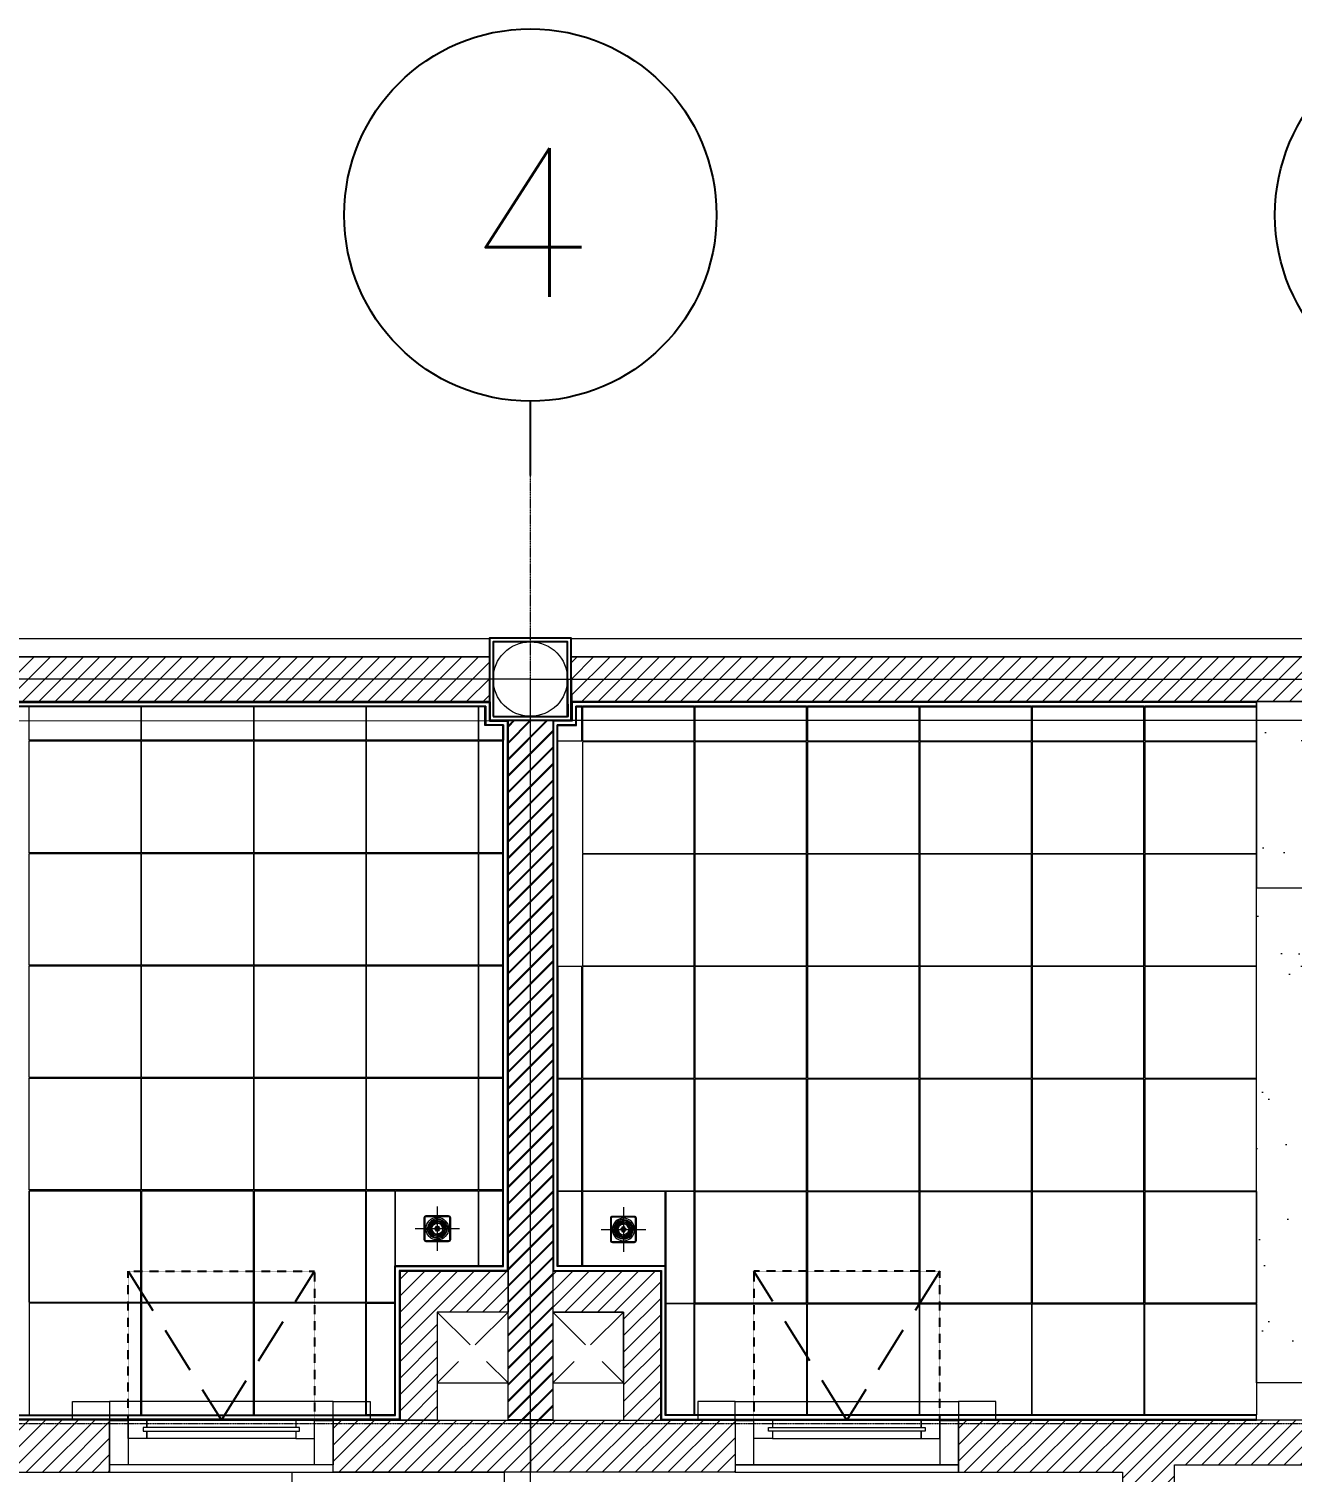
# Model space of a CAD drawing. Header units: millimetres. Extents: x 0 to 71617, y -15450 to 30894.
# Drawn here: x 27160 to 30553, y 27017 to 30894 of the extents above; entities that cross this region are included whole.
import ezdxf
from ezdxf.enums import TextEntityAlignment as Align

# ---------------------------------------------------------------- set-up
doc = ezdxf.new("R2010")
doc.units = ezdxf.units.MM
for name, pattern in [('CENTER2', [1.125, 0.75, -0.125, 0.125, -0.125]), ('HIDDEN', [0.375, 0.25, -0.125]), ('HIDDEN2', [0.1875, 0.125, -0.0625])]:
    doc.linetypes.add(name, pattern=pattern)
for name, color, linetype, lineweight in [('axis', 40, 'CENTER2', 5), ('DIM2', 4, 'Continuous', 5), ('Floor Hatch', 149, 'Continuous', 5), ('Furniture', 36, 'Continuous', 5), ('Hatch', 8, 'Continuous', 5), ('LINE-DETAIL-SAKURA', 2, 'Continuous', 30), ('Sanitary', 141, 'Continuous', 5), ('tree', 251, 'Continuous', 0), ('Wall Brick', 5, 'Continuous', 15), ('Window', 133, 'Continuous', 5)]:
    doc.layers.add(name, color=color, linetype=linetype, lineweight=lineweight)
for name, color, linetype in [('COL', 5, 'Continuous'), ('DIMS-BUBL-005', 5, 'Continuous'), ('DIMS-BUBL-008', 250, 'Continuous'), ('WINDOW-DIRECTION', 144, 'HIDDEN2'), ('WINDOW-FRAME', 9, 'Continuous'), ('WINDOW-PLAN-UP', 4, 'HIDDEN2')]:
    doc.layers.add(name, color=color, linetype=linetype)
doc.styles.add('SIMPLEX', font='simplex.shx')
pattern_1 = [(45, (-2110, -10510), (-22.097087, 22.097087), [])]

# ---------------------------------------------------------------- blocks, each defined once
blk = doc.blocks.new('AW-4')
at = {"color": 8}
blk.add_lwpolyline([(600, 120), (0, 120)], dxfattribs=at)
at = {"layer": 'Hatch'}
for points in [[(-100, 170), (0, 170), (0, 120), (-100, 120)], [(600, 170), (700, 170), (700, 120), (600, 120)]]:
    blk.add_lwpolyline(points, close=True, dxfattribs=at)
blk.add_lwpolyline([(600, 170), (0, 170)], dxfattribs=at)
at = {"layer": 'Wall Brick'}
blk.add_lwpolyline([(600, 0), (0, 0), (0, 120), (600, 120)], close=True, dxfattribs=at)
at = {"layer": 'Window'}
blk.add_line((50, 120), (550, 120), dxfattribs=at)
for points in [[(50, 0), (0, 0), (0, 120), (50, 120)], [(600, 0), (550, 0), (550, 120), (600, 120)], [(510, 100), (90, 100), (90, 90), (510, 90)]]:
    blk.add_lwpolyline(points, close=True, dxfattribs=at)
for points in [[(100, 90), (100, 70), (50, 70), (50, 120), (100, 120), (100, 100)], [(100, 100), (100, 120), (500, 120), (500, 100)], [(500, 90), (500, 70), (550, 70), (550, 120), (500, 120), (500, 100)], [(500, 90), (500, 70), (100, 70), (100, 90)]]:
    blk.add_lwpolyline(points, dxfattribs=at)
at = {"layer": 'WINDOW-DIRECTION', "ltscale": 1000}
blk.add_lwpolyline([(50, 520), (300, 120), (550, 520)], dxfattribs=at)
at = {"layer": 'WINDOW-FRAME'}
blk.add_lwpolyline([(0, 120), (0, 120), (50, 120), (50, 120)], close=True, dxfattribs=at)
blk.add_lwpolyline([(550, 120), (550, 120), (600, 120), (600, 120), (550, 120)], dxfattribs=at)
at = {"layer": 'WINDOW-PLAN-UP'}
blk.add_lwpolyline([(50, 120), (50, 520), (550, 520), (550, 120)], dxfattribs=at)
blk = doc.blocks.new('FLOOR DRAIN CT640A')
at = {"layer": 'Sanitary', "ltscale": 20}
for p, q in [((0, -75), (0, 75)), ((-75, 0), (75, 0))]:
    blk.add_line(p, q, dxfattribs=at)
at = {"layer": 'Sanitary'}
for points in [[(37.2, -44), (-37.2, -44, -0.407669), (-44, -37.2), (-44, 37.2, -0.407669), (-37.2, 44), (37.2, 44, -0.407669), (44, 37.2), (44, -37.2, -0.407669)], [(37.1, -41), (-37.1, -41, -0.405526), (-41, -37.1), (-41, 37.1, -0.405526), (-37.1, 41), (37.1, 41, -0.405526), (41, 37.1), (41, -37.1, -0.405526)], [(-2.5, 32.9, 0.370483), (-32.9, 2.5, 0.621156), (-29.9, 2.5, -0.36617), (-2.5, 29.9, 0.587684)], [(2.5, 32.9, -0.370483), (32.9, 2.5, -0.621156), (29.9, 2.5, 0.36617), (2.5, 29.9, -0.587684)], [(-2.5, -32.9, -0.370483), (-32.9, -2.5, -0.621156), (-29.9, -2.5, 0.36617), (-2.5, -29.9, -0.587684)], [(2.5, -32.9, 0.370483), (32.9, -2.5, 0.621156), (29.9, -2.5, -0.36617), (2.5, -29.9, 0.587684)]]:
    blk.add_lwpolyline(points, format="xyb", close=True, dxfattribs=at)
for points in [[(-2.5, 26.9, 0.360911), (-26.9, 2.5, 0.596037), (-23.9, 2.5, -0.354355), (-2.5, 23.9, 0.587684), (-2.5, 26.9)], [(-2.5, 20.9, 0.345954), (-20.9, 2.5, 0.593037), (-17.8, 2.5, -0.334797), (-2.5, 17.8, 0.587684), (-2.5, 20.8)], [(2.5, 26.9, -0.360911), (26.9, 2.5, -0.596037), (23.9, 2.5, 0.354355), (2.5, 23.9, -0.587684), (2.5, 26.9)], [(2.5, 20.9, -0.345954), (20.9, 2.5, -0.593037), (17.8, 2.5, 0.334797), (2.5, 17.8, -0.587684), (2.5, 20.8)], [(-2.5, -26.9, -0.360911), (-26.9, -2.5, -0.596037), (-23.9, -2.5, 0.354355), (-2.5, -23.9, -0.587684), (-2.5, -26.9)], [(-2.5, -20.9, -0.345954), (-20.9, -2.5, -0.593037), (-17.8, -2.5, 0.334797), (-2.5, -17.8, -0.587684), (-2.5, -20.8)], [(2.5, -26.9, 0.360911), (26.9, -2.5, 0.596037), (23.9, -2.5, -0.354355), (2.5, -23.9, 0.587684), (2.5, -26.9)], [(2.5, -20.9, 0.345954), (20.9, -2.5, 0.593037), (17.8, -2.5, -0.334797), (2.5, -17.8, 0.587684), (2.5, -20.8)]]:
    blk.add_lwpolyline(points, format="xyb", dxfattribs=at)
for centre, radius in [((0, 0), 38), ((-6.9, 0), 2.5), ((-3.4, 5.5), 2.5), ((3.4, 5.5), 2.5), ((6.9, 0), 2.5), ((-3.4, -5.5), 2.5), ((3.4, -5.5), 2.5)]:
    blk.add_circle(centre, radius, dxfattribs=at)
for centre, start, end in [((-38, 0), 271.8851, 88.1149), ((38, 0), 91.8851, 268.1149)]:
    blk.add_arc(centre, 2.5, start, end, dxfattribs=at)
blk = doc.blocks.new('BUBBLE-V4')
at = {"layer": 'DIMS-BUBL-008'}
blk.add_line((0, -0.68), (0, -0.48), dxfattribs=at)
blk.add_circle((0, 0.02), 0.5, dxfattribs=at)
at = {"layer": 'DIMS-BUBL-005', "style": 'SIMPLEX'}
blk.add_attdef('-', text='', height=0.38, dxfattribs=at).set_placement((0, 0), align=Align.MIDDLE)
blk = doc.blocks.new('GRIDLINE-GF')
at = {"layer": 'axis'}
for p, q in [((5300, -6362.2, -0.1), (5300, 12546.8)), ((48410, 10000), (-4020, 10000))]:
    blk.add_line(p, q, dxfattribs=at)
at = {"layer": 'DIMS-BUBL-008'}
ref = blk.add_blockref('BUBBLE-V4', (5300, 13226.8), dxfattribs=dict(at, xscale=1000, yscale=1000, zscale=1000))
ref.add_attrib('-', '4', dxfattribs={"layer": 'DIMS-BUBL-005', "height": 400, "style": 'SIMPLEX'}).set_placement((5300, 13226.8), align=Align.MIDDLE)
ref = blk.add_blockref('BUBBLE-V4', (7800, 13226.8), dxfattribs=dict(at, xscale=1000, yscale=1000, zscale=1000))
ref.add_attrib('-', '5', dxfattribs={"layer": 'DIMS-BUBL-005', "height": 400, "style": 'SIMPLEX'}).set_placement((7800, 13226.8), align=Align.MIDDLE)
blk = doc.blocks.new('SHALF')
at = {"layer": 'Hatch', "linetype": 'HIDDEN', "ltscale": 500}
for points in [[(7475, 3595), (7665, 3405)], [(7665, 3595), (7475, 3405)], [(7975, 3595), (7785, 3405)], [(7785, 3595), (7975, 3405)]]:
    blk.add_lwpolyline(points, dxfattribs=at)
at = {"layer": 'Hatch'}
blk.add_lwpolyline([(7665, 3595), (7475, 3595), (7475, 3405), (7665, 3405)], close=True, dxfattribs=at)
blk = doc.blocks.new('2D WALL G.F')
at = {"layer": 'Hatch'}
h = blk.add_hatch(dxfattribs=at)
h.set_pattern_fill('LINE', color=256, scale=250, angle=45, style=0)
h.set_pattern_definition(pattern_1)
h.paths.add_polyline_path([(7940, 5389.6), (8060, 5389.6), (8060, 3510), (7940, 3510)])
h = blk.add_hatch(dxfattribs=at)
h.set_pattern_fill('LINE', color=256, scale=250, angle=45, style=0)
h.set_pattern_definition(pattern_1)
h.paths.add_polyline_path([(7940, 3800), (7940, 3910), (7650, 3910), (7650, 3510), (7750, 3510), (7750, 3800)])
h = blk.add_hatch(dxfattribs=at)
h.set_pattern_fill('LINE', color=256, scale=250, angle=45, style=0)
h.set_pattern_definition(pattern_1)
h.paths.add_polyline_path([(8350, 3510), (8350, 3910), (8060, 3910), (8060, 3800), (8250, 3800), (8250, 3510)])
h = blk.add_hatch(dxfattribs=at)
h.set_pattern_fill('LINE', color=256, scale=250, angle=45, style=0)
h.set_pattern_definition(pattern_1)
h.paths.add_polyline_path([(109.8, 410), (550, 410), (550, 110), (440, 110), (440, 300), (109.8, 300)])
h.paths.add_polyline_path([(-9.9, 3390), (109.8, 3390), (109.8, 110), (-9.9, 110)])
h.paths.add_polyline_path([(2690, -2890), (2810, -2890), (2810, -110), (2690, -110)])
h.paths.add_polyline_path([(6670, -3490), (6670, -3390), (6790, -3390), (6790, -3490)])
h.paths.add_polyline_path([(7940, -3490), (8060, -3490), (8060, -3110), (7940, -3110)])
h.paths.add_polyline_path([(6270, -10), (6670, -10), (6670, -2590), (6790, -2590), (6790, 110), (6270, 110)])
h.paths.add_polyline_path([(7890, 1210), (6270, 1210), (6270, 2490), (6410, 2490), (6410, 1340), (7890, 1340)])
h.paths.add_polyline_path([(5610, 3390), (6270, 3390), (6270, 3290), (6410, 3290), (6410, 3370), (6870, 3370), (6870, 3510), (5610, 3510)])
h.paths.add_polyline_path([(7470, 3370), (7470, 3510), (8000, 3510), (8000, 3370), (7930, 3370), (7930, 3370)])
h.paths.add_polyline_path([(5290, 3390), (5390, 3390), (5390, 3510), (5290, 3510)])
h.paths.add_polyline_path([(110, 3390), (1790, 3390), (1790, 3510), (110, 3510)])
h = blk.add_hatch(dxfattribs=at)
h.set_pattern_fill('LINE', color=256, scale=250, angle=45, style=0)
h.set_pattern_definition(pattern_1)
h.paths.add_polyline_path([(9150, 3370), (9590, 3370), (9590, 3290), (9730, 3290), (9730, 3390), (10390, 3390), (10390, 3510), (9150, 3510)])
h.paths.add_polyline_path([(8070, 3370), (8070, 3370), (8000, 3370), (8000, 3510), (8550, 3510), (8550, 3370)])
h.paths.add_polyline_path([(8110, 1210), (9730, 1210), (9730, 2490), (9590, 2490), (9590, 1340), (8110, 1340)])
h.paths.add_polyline_path([(9210.2, -2590), (9210, 110), (9730, 110), (9730, -10), (9330, -10), (9330, -2590)])
h.paths.add_polyline_path([(9210, -3490), (9210, -3390), (9330, -3390), (9330, -3490)])
h.paths.add_polyline_path([(10610, 3510), (10710, 3510), (10710, 3390), (10610, 3390)])
h.paths.add_polyline_path([(14210, 3390), (15890, 3390), (15890, 3510), (14210, 3510)])
h.paths.add_polyline_path([(16060, 3390), (15940, 3390), (15940, 110), (16060, 110)])
h.paths.add_polyline_path([(15560, 110), (15560, 300), (15940, 300), (15940, 410), (15450, 410), (15450, 110)])
h.paths.add_polyline_path([(13190, -110), (13310, -110), (13310, -2890), (13190, -2890)])
at = {"layer": 'Furniture', "ltscale": 100}
blk.add_lwpolyline([(7930, 2355), (7360, 2355), (7360, 3370), (7930, 3370)], close=True, dxfattribs=at)
at = {"layer": 'Hatch', "color": 3, "linetype": 'HIDDEN', "elevation": 7.9}
for points in [[(-2000, -10500), (8000, -10500), (8000, 5500), (-2000, 5500)], [(16000, -10500), (8000, -10500), (8000, 5500), (16000, 5500)]]:
    blk.add_lwpolyline(points, close=True, dxfattribs=at)
at = {"layer": 'Wall Brick'}
for points in [[(7940, 5389.6), (8060, 5389.6), (8060, 3510), (7940, 3510)], [(7650, 3510), (7650, 3910), (7940, 3910), (7940, 3800), (7750, 3800), (7750, 3510)], [(8350, 3510), (8350, 3910), (8060, 3910), (8060, 3800), (8250, 3800), (8250, 3510)], [(8060, 3610), (8250, 3610), (8250, 3800), (8060, 3800)], [(5610, 3390), (6270, 3390), (6270, 3290), (6410, 3290), (6410, 3370), (6870, 3370), (6870, 3510), (5610, 3510)], [(6870, 3370), (7470, 3370), (7470, 3510), (6870, 3510)], [(7470, 3370), (7470, 3510), (8000, 3510), (8000, 3370), (7930, 3370), (7930, 3370)], [(8070, 3370), (8070, 3370), (8000, 3370), (8000, 3510), (8550, 3510), (8550, 3370)], [(9150, 3370), (9590, 3370), (9590, 3290), (9730, 3290), (9730, 3390), (10390, 3390), (10390, 3510), (9150, 3510)], [(8550, 3370), (9150, 3370), (9150, 3390), (8550, 3390)]]:
    blk.add_lwpolyline(points, close=True, dxfattribs=at)
blk.add_blockref('SHALF', (275, 205), dxfattribs=at)
blk = doc.blocks.new('LANDSCAPE SITE')
h = blk.add_hatch()
h.set_pattern_fill('AR-SAND', color=256, scale=5, angle=180, style=0)
h.paths.add_polyline_path([(11950, 14010), (11950, 15339.6), (15250, 15339.6), (15250, 15839.6), (17890, 15839.6), (17890, 15789.6), (17940, 15789.6), (17940, 14010)])
h.paths.add_polyline_path([(12450, 14100), (12150, 14100), (12150, 14900), (12450, 14900)], flags=16)
h.paths.add_polyline_path([(12850, 14100), (12550, 14100), (12550, 14900), (12850, 14900)], flags=16)
h.paths.add_polyline_path([(13250, 14100), (12950, 14100), (12950, 14900), (13250, 14900)], flags=16)
h.paths.add_polyline_path([(13650, 14100), (13350, 14100), (13350, 14900), (13650, 14900)], flags=16)
h.paths.add_polyline_path([(14050, 14100), (13750, 14100), (13750, 14900), (14050, 14900)], flags=16)
h.paths.add_polyline_path([(14450, 14100), (14150, 14100), (14150, 14900), (14450, 14900)], flags=16)
h.paths.add_polyline_path([(14850, 14100), (14550, 14100), (14550, 14900), (14850, 14900)], flags=16)
h.paths.add_polyline_path([(15250, 14100), (14950, 14100), (14950, 14900), (15250, 14900)], flags=16)
h.paths.add_polyline_path([(15650, 14100), (15350, 14100), (15350, 14900), (15650, 14900)], flags=16)
h.paths.add_polyline_path([(16050, 14100), (15750, 14100), (15750, 14900), (16050, 14900)], flags=16)
h.paths.add_polyline_path([(16450, 14100), (16150, 14100), (16150, 14900), (16450, 14900)], flags=16)
edge = h.paths.add_edge_path(flags=16)
edge.add_arc((16493.3, 15540.3), 202.5, 188.9842, 208.3862)
edge = h.paths.add_edge_path(flags=0)
edge.add_arc((16060.7, 14791.4), 202.5, 91.5962, 110.9982)
edge = h.paths.add_edge_path(flags=16)
edge.add_line((16023.7, 14959.9), (16008.7, 14933.9))
edge = h.paths.add_edge_path(flags=16)
edge.add_line((16343.8, 15514.1), (16328.8, 15488.1))
edge = h.paths.add_edge_path(flags=16)
edge.add_line((16150.2, 14938.9), (15916.3, 15073.9))
edge = h.paths.add_edge_path(flags=16)
edge.add_arc((16046.3, 15299), 259.9, 59.9912, 239.9912)
edge = h.paths.add_edge_path(flags=16)
edge.add_line((16176.3, 15524.1), (16410.2, 15389.1))
edge = h.paths.add_edge_path(flags=0)
edge.add_arc((16060.7, 14791.4), 172.5, 58.7643, 102.376)
edge = h.paths.add_edge_path(flags=16)
edge.add_line((16023.7, 14959.9), (15811.6, 15082.4))
edge = h.paths.add_edge_path(flags=16)
edge.add_arc((15964.1, 15346.5), 305, 59.9912, 239.9912)
edge = h.paths.add_edge_path(flags=16)
edge.add_line((16116.7, 15610.6), (16328.8, 15488.1))
edge = h.paths.add_edge_path(flags=16)
edge.add_arc((16493.3, 15540.3), 172.5, 197.6064, 241.2181)
edge = h.paths.add_edge_path(flags=16)
edge.add_arc((16048.7, 14783.6), 155.5, 56.2153, 104.8792)
edge = h.paths.add_edge_path(flags=16)
edge.add_line((16008.7, 14933.9), (15796.6, 15056.4))
edge = h.paths.add_edge_path(flags=16)
edge.add_arc((15964.1, 15346.5), 335, 59.9912, 239.9912)
edge = h.paths.add_edge_path(flags=16)
edge.add_line((16131.7, 15636.6), (16343.8, 15514.1))
edge = h.paths.add_edge_path(flags=16)
edge.add_arc((16494, 15554.6), 155.5, 195.1032, 243.7671)
edge = h.paths.add_edge_path(flags=16)
edge.add_line((16425.2, 15415.1), (16135.1, 14912.8))
edge = h.paths.add_edge_path(flags=16)
edge.add_line((15870.7, 15304.9), (15872.7, 15338.2))
edge = h.paths.add_edge_path(flags=16)
edge.add_line((15872.7, 15338.2), (15874.2, 15363.2))
edge = h.paths.add_edge_path(flags=16)
edge.add_line((15874.2, 15363.2), (15874.3, 15393.2))
edge = h.paths.add_edge_path(flags=16)
edge.add_line((15874.3, 15393.2), (15868.7, 15424.5))
edge = h.paths.add_edge_path(flags=16)
edge.add_line((15868.7, 15424.5), (15868.1, 15457.1))
edge = h.paths.add_edge_path(flags=16)
edge.add_line((15868.1, 15457.1), (15867.8, 15478.8))
edge = h.paths.add_edge_path(flags=16)
edge.add_line((15867.8, 15478.8), (15860.3, 15506.8))
edge = h.paths.add_edge_path(flags=0)
edge.add_line((15860.3, 15506.8), (15848.2, 15541.8))
edge = h.paths.add_edge_path(flags=0)
edge.add_line((15848.2, 15541.8), (15834.2, 15573.5))
edge = h.paths.add_edge_path(flags=0)
edge.add_line((15834.2, 15573.5), (15819.3, 15588.6))
edge = h.paths.add_edge_path(flags=0)
edge.add_line((15819.3, 15588.6), (15787.9, 15552.9))
edge = h.paths.add_edge_path(flags=16)
edge.add_line((15787.9, 15552.9), (15790.8, 15551.6))
edge = h.paths.add_edge_path(flags=0)
edge.add_line((15790.8, 15551.6), (15767.7, 15515.4))
edge = h.paths.add_edge_path(flags=0)
edge.add_line((15767.7, 15515.4), (15739.3, 15471.7))
edge = h.paths.add_edge_path(flags=0)
edge.add_line((15748.7, 15463.9), (15731.2, 15478.4))
edge = h.paths.add_edge_path(flags=0)
edge.add_line((15731.2, 15478.4), (15700.3, 15491.9))
edge = h.paths.add_edge_path(flags=0)
edge.add_line((15700.3, 15491.9), (15681.6, 15500.5))
edge = h.paths.add_edge_path(flags=16)
edge.add_line((15681.6, 15500.5), (15637.1, 15518.5))
edge = h.paths.add_edge_path(flags=16)
edge.add_line((15637.1, 15518.5), (15589.7, 15522.2))
edge = h.paths.add_edge_path(flags=16)
edge.add_line((15579.9, 15497.7), (15593.3, 15457.7))
edge = h.paths.add_edge_path(flags=16)
edge.add_line((15593.3, 15457.7), (15602.2, 15424.6))
edge = h.paths.add_edge_path(flags=16)
edge.add_line((15602.2, 15424.6), (15619.4, 15391))
edge = h.paths.add_edge_path(flags=16)
edge.add_line((15619.4, 15391), (15633.3, 15359.2))
edge = h.paths.add_edge_path(flags=16)
edge.add_line((15633.3, 15359.2), (15655.8, 15316.1))
edge = h.paths.add_edge_path(flags=16)
edge.add_line((15655.8, 15316.1), (15664.3, 15304.7))
edge = h.paths.add_edge_path(flags=0)
edge.add_line((15664.3, 15304.7), (15684.5, 15280.1))
edge = h.paths.add_edge_path(flags=0)
edge.add_line((15684.5, 15280.1), (15693, 15268.8))
edge = h.paths.add_edge_path(flags=0)
edge.add_line((15823.4, 15155.7), (15832.8, 15149.6))
edge = h.paths.add_edge_path(flags=0)
edge.add_line((15832.8, 15149.6), (15858.6, 15139.3))
edge = h.paths.add_edge_path(flags=16)
edge.add_line((15858.6, 15139.3), (15885.6, 15135))
edge = h.paths.add_edge_path(flags=16)
edge.add_line((15885.6, 15135), (15915.1, 15125.1))
edge = h.paths.add_edge_path(flags=16)
edge.add_line((15915.1, 15125.1), (15938.8, 15122.8))
edge = h.paths.add_edge_path(flags=16)
edge.add_line((15938.8, 15122.8), (15948.3, 15119.6))
edge = h.paths.add_edge_path(flags=16)
edge.add_line((15948.3, 15119.6), (15949.2, 15148.6))
edge = h.paths.add_edge_path(flags=16)
edge.add_line((15949.2, 15148.6), (15940.7, 15169.4))
edge = h.paths.add_edge_path(flags=16)
edge.add_line((15940.7, 15169.4), (15927.4, 15197.5))
edge = h.paths.add_edge_path(flags=16)
edge.add_line((15927.4, 15197.5), (15922, 15239.2))
edge = h.paths.add_edge_path(flags=16)
edge.add_line((15922, 15239.2), (15916.1, 15272.2))
edge = h.paths.add_edge_path(flags=16)
edge.add_line((15916.1, 15272.2), (15906.2, 15298.3))
edge = h.paths.add_edge_path(flags=16)
edge.add_line((15906.2, 15298.3), (15894.3, 15321.1))
edge = h.paths.add_edge_path(flags=16)
edge.add_line((15894.3, 15321.1), (15883.2, 15341.1))
edge = h.paths.add_edge_path(flags=16)
edge.add_line((15883.2, 15341.1), (15875, 15350.4))
edge = h.paths.add_edge_path(flags=0)
edge.add_line((15693.7, 15292.4), (15689.4, 15237))
edge = h.paths.add_edge_path(flags=0)
edge.add_line((15689.4, 15237), (15685.3, 15198.5))
edge = h.paths.add_edge_path(flags=0)
edge.add_line((15685.3, 15198.5), (15688.1, 15187.7))
edge = h.paths.add_edge_path(flags=0)
edge.add_line((15688.1, 15187.7), (15686.9, 15138.5))
edge = h.paths.add_edge_path(flags=0)
edge.add_line((15686.9, 15138.5), (15681.4, 15105.3))
edge = h.paths.add_edge_path(flags=0)
edge.add_line((15681.4, 15105.3), (15682.1, 15102.6))
edge = h.paths.add_edge_path(flags=0)
edge.add_line((15682.1, 15102.6), (15705.1, 15103))
edge = h.paths.add_edge_path(flags=0)
edge.add_line((15705.1, 15103), (15713.1, 15105.2))
edge = h.paths.add_edge_path(flags=0)
edge.add_line((15713.1, 15105.2), (15750, 15117.9))
edge = h.paths.add_edge_path(flags=0)
edge.add_line((15750, 15117.9), (15783.3, 15119.1))
edge = h.paths.add_edge_path(flags=0)
edge.add_line((15783.3, 15119.1), (15812, 15141.2))
edge = h.paths.add_edge_path(flags=0)
edge.add_line((15812, 15141.2), (15829.2, 15163))
edge = h.paths.add_edge_path(flags=16)
edge.add_line((15829.2, 15163), (15833.8, 15167.2))
edge = h.paths.add_edge_path(flags=16)
edge.add_arc((16717.4, 15164), 250, 0, 360)
edge = h.paths.add_edge_path(flags=0)
edge.add_arc((16941.5, 15540.3), 202.5, 331.6138, 351.0158)
edge = h.paths.add_edge_path(flags=16)
edge.add_arc((17374.1, 14791.4), 202.5, 69.0018, 88.4038)
edge = h.paths.add_edge_path(flags=16)
edge.add_line((17411.1, 14959.9), (17426.1, 14933.9))
edge = h.paths.add_edge_path(flags=0)
edge.add_line((17091, 15514.1), (17106, 15488.1))
edge = h.paths.add_edge_path(flags=16)
edge.add_line((17284.6, 14938.9), (17518.5, 15073.9))
edge = h.paths.add_edge_path(flags=16)
edge.add_arc((17388.5, 15299), 259.9, 300.0088, 480.0088)
edge = h.paths.add_edge_path(flags=16)
edge.add_line((17258.5, 15524.1), (17024.6, 15389.1))
edge = h.paths.add_edge_path(flags=16)
edge.add_arc((17374.1, 14791.4), 172.5, 77.624, 121.2357)
edge = h.paths.add_edge_path(flags=16)
edge.add_line((17411.1, 14959.9), (17623.2, 15082.4))
edge = h.paths.add_edge_path(flags=0)
edge.add_arc((17470.7, 15346.5), 305, 300.0088, 480.0088)
edge = h.paths.add_edge_path(flags=16)
edge.add_line((17318.2, 15610.6), (17106, 15488.1))
edge = h.paths.add_edge_path(flags=0)
edge.add_arc((16941.5, 15540.3), 172.5, 298.7819, 342.3936)
edge = h.paths.add_edge_path(flags=16)
edge.add_arc((17386.1, 14783.6), 155.5, 75.1208, 123.7847)
edge = h.paths.add_edge_path(flags=16)
edge.add_line((17426.1, 14933.9), (17638.2, 15056.4))
edge = h.paths.add_edge_path(flags=16)
edge.add_arc((17470.7, 15346.5), 335, 300.0088, 480.0088)
edge = h.paths.add_edge_path(flags=16)
edge.add_line((17303.1, 15636.6), (17091, 15514.1))
edge = h.paths.add_edge_path(flags=16)
edge.add_arc((16940.8, 15554.6), 155.5, 296.2329, 344.8968)
edge = h.paths.add_edge_path(flags=16)
edge.add_line((17009.6, 15415.1), (17299.7, 14912.8))
edge = h.paths.add_edge_path(flags=0)
edge.add_line((17564.2, 15304.9), (17562.1, 15338.2))
edge = h.paths.add_edge_path(flags=0)
edge.add_line((17562.1, 15338.2), (17560.6, 15363.2))
edge = h.paths.add_edge_path(flags=0)
edge.add_line((17560.6, 15363.2), (17560.5, 15393.2))
edge = h.paths.add_edge_path(flags=0)
edge.add_line((17560.5, 15393.2), (17566.1, 15424.5))
edge = h.paths.add_edge_path(flags=0)
edge.add_line((17566.1, 15424.5), (17566.7, 15457.1))
edge = h.paths.add_edge_path(flags=0)
edge.add_line((17566.7, 15457.1), (17567, 15478.8))
edge = h.paths.add_edge_path(flags=0)
edge.add_line((17567, 15478.8), (17574.5, 15506.8))
edge = h.paths.add_edge_path(flags=16)
edge.add_line((17574.5, 15506.8), (17586.6, 15541.8))
edge = h.paths.add_edge_path(flags=0)
edge.add_line((17586.6, 15541.8), (17600.6, 15573.5))
edge = h.paths.add_edge_path(flags=0)
edge.add_line((17600.6, 15573.5), (17615.5, 15588.6))
edge = h.paths.add_edge_path(flags=0)
edge.add_line((17615.5, 15588.6), (17646.9, 15552.9))
edge = h.paths.add_edge_path(flags=16)
edge.add_line((17646.9, 15552.9), (17644, 15551.6))
edge = h.paths.add_edge_path(flags=0)
edge.add_line((17644, 15551.6), (17667.1, 15515.4))
edge = h.paths.add_edge_path(flags=0)
edge.add_line((17667.1, 15515.4), (17695.5, 15471.7))
edge = h.paths.add_edge_path(flags=0)
edge.add_line((17686.1, 15463.9), (17703.6, 15478.4))
edge = h.paths.add_edge_path(flags=0)
edge.add_line((17703.6, 15478.4), (17734.5, 15491.9))
edge = h.paths.add_edge_path(flags=0)
edge.add_line((17734.5, 15491.9), (17753.2, 15500.5))
edge = h.paths.add_edge_path(flags=0)
edge.add_line((17753.2, 15500.5), (17797.7, 15518.5))
edge = h.paths.add_edge_path(flags=16)
edge.add_line((17797.7, 15518.5), (17845.1, 15522.2))
edge = h.paths.add_edge_path(flags=16)
edge.add_line((17855, 15497.7), (17841.5, 15457.7))
edge = h.paths.add_edge_path(flags=16)
edge.add_line((17841.5, 15457.7), (17832.6, 15424.6))
edge = h.paths.add_edge_path(flags=16)
edge.add_line((17832.6, 15424.6), (17815.4, 15391))
edge = h.paths.add_edge_path(flags=16)
edge.add_line((17815.4, 15391), (17801.5, 15359.2))
edge = h.paths.add_edge_path(flags=0)
edge.add_line((17801.5, 15359.2), (17779, 15316.1))
edge = h.paths.add_edge_path(flags=0)
edge.add_line((17779, 15316.1), (17770.5, 15304.7))
edge = h.paths.add_edge_path(flags=0)
edge.add_line((17770.5, 15304.7), (17750.3, 15280.1))
edge = h.paths.add_edge_path(flags=0)
edge.add_line((17750.3, 15280.1), (17741.8, 15268.8))
edge = h.paths.add_edge_path(flags=16)
edge.add_line((17611.4, 15155.7), (17602, 15149.6))
edge = h.paths.add_edge_path(flags=16)
edge.add_line((17602, 15149.6), (17576.2, 15139.3))
edge = h.paths.add_edge_path(flags=0)
edge.add_line((17576.2, 15139.3), (17549.2, 15135))
edge = h.paths.add_edge_path(flags=0)
edge.add_line((17549.2, 15135), (17519.7, 15125.1))
edge = h.paths.add_edge_path(flags=0)
edge.add_line((17519.7, 15125.1), (17496, 15122.8))
edge = h.paths.add_edge_path(flags=0)
edge.add_line((17496, 15122.8), (17486.5, 15119.6))
edge = h.paths.add_edge_path(flags=0)
edge.add_line((17486.5, 15119.6), (17485.6, 15148.6))
edge = h.paths.add_edge_path(flags=0)
edge.add_line((17485.6, 15148.6), (17494.1, 15169.4))
edge = h.paths.add_edge_path(flags=0)
edge.add_line((17494.1, 15169.4), (17507.4, 15197.5))
edge = h.paths.add_edge_path(flags=0)
edge.add_line((17507.4, 15197.5), (17512.8, 15239.2))
edge = h.paths.add_edge_path(flags=0)
edge.add_line((17512.8, 15239.2), (17518.7, 15272.2))
edge = h.paths.add_edge_path(flags=0)
edge.add_line((17518.7, 15272.2), (17528.6, 15298.3))
edge = h.paths.add_edge_path(flags=0)
edge.add_line((17528.6, 15298.3), (17540.5, 15321.1))
edge = h.paths.add_edge_path(flags=0)
edge.add_line((17540.5, 15321.1), (17551.6, 15341.1))
edge = h.paths.add_edge_path(flags=0)
edge.add_line((17551.6, 15341.1), (17559.9, 15350.4))
edge = h.paths.add_edge_path(flags=0)
edge.add_line((17741.1, 15292.4), (17745.4, 15237))
edge = h.paths.add_edge_path(flags=0)
edge.add_line((17745.4, 15237), (17749.5, 15198.5))
edge = h.paths.add_edge_path(flags=0)
edge.add_line((17749.5, 15198.5), (17746.7, 15187.7))
edge = h.paths.add_edge_path(flags=0)
edge.add_line((17746.7, 15187.7), (17747.9, 15138.5))
edge = h.paths.add_edge_path(flags=0)
edge.add_line((17747.9, 15138.5), (17753.4, 15105.3))
edge = h.paths.add_edge_path(flags=0)
edge.add_line((17753.4, 15105.3), (17752.7, 15102.6))
edge = h.paths.add_edge_path(flags=0)
edge.add_line((17752.7, 15102.6), (17729.7, 15103))
edge = h.paths.add_edge_path(flags=0)
edge.add_line((17729.7, 15103), (17721.7, 15105.2))
edge = h.paths.add_edge_path(flags=0)
edge.add_line((17721.7, 15105.2), (17684.8, 15117.9))
edge = h.paths.add_edge_path(flags=0)
edge.add_line((17684.8, 15117.9), (17651.5, 15119.1))
edge = h.paths.add_edge_path(flags=0)
edge.add_line((17651.5, 15119.1), (17622.8, 15141.2))
edge = h.paths.add_edge_path(flags=16)
edge.add_line((17622.8, 15141.2), (17605.6, 15163))
edge = h.paths.add_edge_path(flags=0)
edge.add_line((17605.6, 15163), (17601, 15167.2))
h = blk.add_hatch()
h.set_pattern_fill('AR-SAND', color=256, scale=5, angle=180, style=0)
h.paths.add_polyline_path([(15250, 15339.6), (15250, 15839.6), (11950, 15839.6), (11950, 15339.6)])
at = {"elevation": 0}
for points in [[(11950, 15839.6), (11950, 15339.6), (15250, 15339.6), (15250, 15839.6)], [(15250, 15339.6), (15250, 15839.6), (11950, 15839.6), (11950, 15339.6)], [(11950, 14010), (11950, 15339.6), (15250, 15339.6), (15250, 15839.6), (17890, 15839.6), (17890, 15789.6), (17940, 15789.6), (17940, 14010)]]:
    blk.add_lwpolyline(points, close=True, dxfattribs=at)
blk = doc.blocks.new('FENCE COLUMN')
at = {"layer": 'COL'}
for points in [[(-110, -110), (110, -110), (110, 110), (-110, 110)], [(-100, -100), (100, -100), (100, 100), (-100, 100)]]:
    blk.add_lwpolyline(points, close=True, dxfattribs=at)
blk = doc.blocks.new('FENCE1')
at = {"layer": 'Hatch'}
h = blk.add_hatch(dxfattribs=at)
h.set_pattern_fill('LINE', color=256, scale=250, angle=45, style=0)
h.set_pattern_definition([(45, (-110, -110), (-22.097087, 22.097087), [])])
h.paths.add_polyline_path([(110, 15959.6), (1890, 15959.6), (1890, 15839.6), (110, 15839.6)])
h.paths.add_polyline_path([(2110, 15840), (5871.9, 15839.6), (5871.9, 15959.6), (2110, 15960)])
h.paths.add_polyline_path([(6091.9, 15959.6), (9890, 15959.6), (9890, 15839.6), (6091.9, 15839.6)])
h.paths.add_polyline_path([(10110, 15959.6), (13890, 15959.6), (13890, 15839.6), (10112, 15839.6)])
h.paths.add_polyline_path([(14110, 15839.6), (17890, 15839.6), (17890, 15959.6), (14110, 15959.6)])
h.paths.add_polyline_path([(18110, 15839.6), (21890, 15839.6), (21890, 15959.6), (18110, 15959.6)])
h.paths.add_polyline_path([(22110, 15959.6), (25890, 15959.6), (25890, 15839.6), (22110, 15839.6)])
h.paths.add_polyline_path([(26110, 15839.6), (29890, 15839.6), (29890, 15959.6), (26110, 15959.6)])
h.paths.add_polyline_path([(30110, 15959.6), (33890, 15959.6), (33890, 15839.6), (30110, 15839.6)])
h.paths.add_polyline_path([(34110, 15959.6), (37890, 15959.6), (37890, 15839.6), (34110, 15839.6)])
h.paths.add_polyline_path([(38110, 15839.6), (41890, 15839.6), (41890, 15959.6), (38110, 15959.6)])
h.paths.add_polyline_path([(42110, 15839.6), (45890, 15839.6), (45890, 15949.6), (42110, 15949.6)])
h.paths.add_polyline_path([(46110, 15839.6), (49890, 15839.6), (49890, 15959.6), (46110, 15959.6)])
h.paths.add_polyline_path([(50110, 15839.6), (51890, 15839.6), (51890, 15959.6), (50110, 15959.6)])
h.paths.add_polyline_path([(51940, 10609.7), (52060, 10609.7), (52060, 15789.6), (51940, 15789.6)])
h.paths.add_polyline_path([(51940, 5509.9), (52060, 5509.9), (52060, 10389.7), (51940, 10389.7)])
h.paths.add_polyline_path([(51940, 110), (52060, 110), (52060, 5289.9), (51940, 5289.9)])
h.paths.add_polyline_path([(-60, 5289.9), (60, 5289.9), (60, 110), (-60, 110)])
h.paths.add_polyline_path([(-60, 10389.7), (60, 10389.7), (60, 5509.9), (-60, 5509.9)])
h.paths.add_polyline_path([(-70, 15789.6), (70, 15789.6), (70, 10609.7), (-70, 10609.7)])
h = blk.add_hatch(dxfattribs=at)
h.set_pattern_fill('LINE', color=256, scale=250, angle=45, style=0)
h.set_pattern_definition([(45, (-110, -110), (-22.097087, 22.097087), [])])
h.paths.add_polyline_path([(9940, 15789.6), (10060, 15789.6), (10060, 13910), (9940, 13910)])
at = {"layer": 'Floor Hatch', "ltscale": 100, "elevation": -7.9}
blk.add_lwpolyline([(10102, 15799.6), (10100, 15999.6), (9900, 15999.6), (9900, 15799.6)], close=True, dxfattribs=at)
at = {"layer": 'Floor Hatch', "ltscale": 100}
blk.add_circle((10000, 15900, -7.9), 100, dxfattribs=at)
blk.add_circle((10000, 15900, -7.9), 100, dxfattribs=at)
at = {"layer": 'Hatch', "elevation": -7.9}
for points in [[(6091.9, 16009), (9890, 16009), (9890, 15959.6), (6091.9, 15959.6)], [(10110, 16009), (13890, 16009), (13890, 15959.6), (10110, 15959.6)], [(9890, 15787), (6091.9, 15789), (6091.9, 15839.6), (9890, 15839.6)], [(13890, 15789), (10112, 15789), (10112, 15839.6), (13890, 15839.6)]]:
    blk.add_lwpolyline(points, close=True, dxfattribs=at)
at = {"layer": 'Hatch', "color": 3}
for points in [[(0, -100), (10000, -100), (10000, 15900), (0, 15900)], [(18000, -100), (10000, -100), (10000, 15900), (18000, 15900)]]:
    blk.add_lwpolyline(points, close=True, dxfattribs=at)
at = {"layer": 'Wall Brick', "elevation": -7.9}
for points in [[(6091.9, 15959.6), (9890, 15959.6), (9890, 15839.6), (6091.9, 15839.6)], [(10110, 15959.6), (13890, 15959.6), (13890, 15839.6), (10112, 15839.6)], [(9940, 15789.6), (10060, 15789.6), (10060, 13910), (9940, 13910)]]:
    blk.add_lwpolyline(points, close=True, dxfattribs=at)
at = {"layer": 'Wall Brick'}
blk.add_blockref('FENCE COLUMN', (10000, 15899.6, -7.9), dxfattribs=at)

msp = doc.modelspace()

# ---------------------------------------------------------------- linework, layer by layer
at = {"layer": 'Floor Hatch', "ltscale": 100, "elevation": 0}
for points in [[(26556.5, 29086.3), (28398.5, 29086.3), (28398.5, 29036.3), (28446.5, 29036.3), (28446.5, 27556.7), (28156.5, 27556.7), (28156.5, 27156.7), (26554.5, 27156.7), (26554.5, 27170.7), (28142.5, 27170.7), (28142.5, 27558.7), (28142.5, 27570.7), (28432.5, 27570.7), (28432.5, 29022.3), (28396.5, 29022.3), (28384.5, 29022.3), (28384.5, 29072.3), (26556.5, 29072.3)], [(30456.5, 29086.3), (28616.5, 29086.3), (28616.5, 29036.3), (28566.5, 29036.3), (28566.5, 27556.7), (28856.5, 27556.7), (28856.5, 27156.7), (30456.5, 27156.7), (30456.5, 27170.7), (28870.5, 27170.7), (28870.5, 27558.7), (28870.5, 27570.7), (28580.5, 27570.7), (28580.5, 29022.3), (28618.5, 29022.3), (28630.5, 29022.3), (28630.5, 29072.3), (30456.5, 29072.3)], [(27160.5, 29074.3), (27460.5, 29074.3), (27460.5, 28982.7), (27160.5, 28982.7)], [(27462.5, 29074.3), (27762.5, 29074.3), (27762.5, 28982.7), (27462.5, 28982.7)], [(27764.5, 29074.3), (28064.5, 29074.3), (28064.5, 28982.7), (27764.5, 28982.7)], [(28066.5, 29074.3), (28366.5, 29074.3), (28366.5, 28982.7), (28066.5, 28982.7)], [(28368.5, 29074.3), (28386.5, 29074.3), (28386.5, 29024.3), (28396.5, 29024.3), (28434.5, 29024.3), (28434.5, 28982.7), (28368.5, 28982.7)], [(28644.5, 29074.3), (28628.5, 29074.3), (28628.5, 29024.3), (28618.5, 29024.3), (28578.5, 29024.3), (28578.5, 28980.7), (28644.5, 28980.7)], [(28946.5, 29074.3), (28646.5, 29074.3), (28646.5, 28980.7), (28946.5, 28980.7)], [(29248.5, 29074.3), (28948.5, 29074.3), (28948.5, 28980.7), (29248.5, 28980.7)], [(29550.5, 29074.3), (29250.5, 29074.3), (29250.5, 28980.7), (29550.5, 28980.7)], [(29852.5, 29074.3), (29552.5, 29074.3), (29552.5, 28980.7), (29852.5, 28980.7)], [(30154.5, 29074.3), (29854.5, 29074.3), (29854.5, 28980.7), (30154.5, 28980.7)], [(30456.5, 29074.3), (30156.5, 29074.3), (30156.5, 28980.7), (30456.5, 28980.7)], [(27460.5, 28680.7), (27160.5, 28680.7), (27160.5, 28980.7), (27460.5, 28980.7)], [(27762.5, 28680.7), (27462.5, 28680.7), (27462.5, 28980.7), (27762.5, 28980.7)], [(28064.5, 28680.7), (27764.5, 28680.7), (27764.5, 28980.7), (28064.5, 28980.7)], [(28366.5, 28680.7), (28066.5, 28680.7), (28066.5, 28980.7), (28366.5, 28980.7)], [(28368.5, 28980.7), (28432.5, 28980.7), (28432.5, 28680.7), (28368.5, 28680.7)], [(28646.5, 28678.7), (28946.5, 28678.7), (28946.5, 28978.7), (28646.5, 28978.7)], [(28948.5, 28678.7), (29248.5, 28678.7), (29248.5, 28978.7), (28948.5, 28978.7)], [(29250.5, 28678.7), (29550.5, 28678.7), (29550.5, 28978.7), (29250.5, 28978.7)], [(29552.5, 28678.7), (29852.5, 28678.7), (29852.5, 28978.7), (29552.5, 28978.7)], [(29854.5, 28678.7), (30154.5, 28678.7), (30154.5, 28978.7), (29854.5, 28978.7)], [(30156.5, 28678.7), (30456.5, 28678.7), (30456.5, 28978.7), (30156.5, 28978.7)], [(27460.5, 28378.7), (27160.5, 28378.7), (27160.5, 28678.7), (27460.5, 28678.7)], [(27762.5, 28378.7), (27462.5, 28378.7), (27462.5, 28678.7), (27762.5, 28678.7)], [(28064.5, 28378.7), (27764.5, 28378.7), (27764.5, 28678.7), (28064.5, 28678.7)], [(28366.5, 28378.7), (28066.5, 28378.7), (28066.5, 28678.7), (28366.5, 28678.7)], [(28368.5, 28678.7), (28432.5, 28678.7), (28432.5, 28378.7), (28368.5, 28378.7)], [(28646.5, 28376.7), (28946.5, 28376.7), (28946.5, 28676.7), (28646.5, 28676.7)], [(28948.5, 28376.7), (29248.5, 28376.7), (29248.5, 28676.7), (28948.5, 28676.7)], [(29250.5, 28376.7), (29550.5, 28376.7), (29550.5, 28676.7), (29250.5, 28676.7)], [(29552.5, 28376.7), (29852.5, 28376.7), (29852.5, 28676.7), (29552.5, 28676.7)], [(29854.5, 28376.7), (30154.5, 28376.7), (30154.5, 28676.7), (29854.5, 28676.7)], [(30156.5, 28376.7), (30456.5, 28376.7), (30456.5, 28676.7), (30156.5, 28676.7)], [(27460.5, 28076.7), (27160.5, 28076.7), (27160.5, 28376.7), (27460.5, 28376.7)], [(27762.5, 28076.7), (27462.5, 28076.7), (27462.5, 28376.7), (27762.5, 28376.7)], [(28064.5, 28076.7), (27764.5, 28076.7), (27764.5, 28376.7), (28064.5, 28376.7)], [(28366.5, 28076.7), (28066.5, 28076.7), (28066.5, 28376.7), (28366.5, 28376.7)], [(28368.5, 28376.7), (28432.5, 28376.7), (28432.5, 28076.7), (28368.5, 28076.7)], [(28644.5, 28374.7), (28580.5, 28374.7), (28580.5, 28074.7), (28644.5, 28074.7)], [(28646.5, 28074.7), (28946.5, 28074.7), (28946.5, 28374.7), (28646.5, 28374.7)], [(28948.5, 28074.7), (29248.5, 28074.7), (29248.5, 28374.7), (28948.5, 28374.7)], [(29250.5, 28074.7), (29550.5, 28074.7), (29550.5, 28374.7), (29250.5, 28374.7)], [(29552.5, 28074.7), (29852.5, 28074.7), (29852.5, 28374.7), (29552.5, 28374.7)], [(29854.5, 28074.7), (30154.5, 28074.7), (30154.5, 28374.7), (29854.5, 28374.7)], [(30156.5, 28074.7), (30456.5, 28074.7), (30456.5, 28374.7), (30156.5, 28374.7)], [(27460.5, 27774.7), (27160.5, 27774.7), (27160.5, 28074.7), (27460.5, 28074.7)], [(27762.5, 27774.7), (27462.5, 27774.7), (27462.5, 28074.7), (27762.5, 28074.7)], [(28064.5, 27774.7), (27764.5, 27774.7), (27764.5, 28074.7), (28064.5, 28074.7)], [(28366.5, 27774.7), (28066.5, 27774.7), (28066.5, 28074.7), (28366.5, 28074.7)], [(28368.5, 28074.7), (28432.5, 28074.7), (28432.5, 27774.7), (28368.5, 27774.7)], [(28644.5, 28072.7), (28580.5, 28072.7), (28580.5, 27772.7), (28644.5, 27772.7)], [(28646.5, 27772.7), (28946.5, 27772.7), (28946.5, 28072.7), (28646.5, 28072.7)], [(28948.5, 27772.7), (29248.5, 27772.7), (29248.5, 28072.7), (28948.5, 28072.7)], [(29250.5, 27772.7), (29550.5, 27772.7), (29550.5, 28072.7), (29250.5, 28072.7)], [(29552.5, 27772.7), (29852.5, 27772.7), (29852.5, 28072.7), (29552.5, 28072.7)], [(29854.5, 27772.7), (30154.5, 27772.7), (30154.5, 28072.7), (29854.5, 28072.7)], [(30156.5, 27772.7), (30456.5, 27772.7), (30456.5, 28072.7), (30156.5, 28072.7)], [(27460.5, 27472.7), (27160.5, 27472.7), (27160.5, 27772.7), (27460.5, 27772.7)], [(27460.5, 27772.7), (27160.5, 27772.7), (27160.5, 27472.7), (27460.5, 27472.7)], [(27762.5, 27472.7), (27462.5, 27472.7), (27462.5, 27772.7), (27762.5, 27772.7)], [(27762.5, 27772.7), (27462.5, 27772.7), (27462.5, 27472.7), (27762.5, 27472.7)], [(28064.5, 27472.7), (27764.5, 27472.7), (27764.5, 27772.7), (28064.5, 27772.7)], [(28064.5, 27772.7), (27764.5, 27772.7), (27764.5, 27472.7), (28064.5, 27472.7)], [(28066.5, 27772.7), (28142.5, 27772.7), (28142.5, 27570.7), (28142.5, 27558.7), (28142.5, 27472.7), (28066.5, 27472.7)], [(28144.5, 27772.7), (28366.5, 27772.7), (28366.5, 27570.7), (28144.5, 27570.7)], [(28368.5, 27772.7), (28432.5, 27772.7), (28432.5, 27570.7), (28368.5, 27570.7)], [(28644.5, 27770.7), (28580.5, 27770.7), (28580.5, 27570.7), (28644.5, 27570.7)], [(28868.5, 27770.7), (28646.5, 27770.7), (28646.5, 27570.7), (28868.5, 27570.7)], [(28946.5, 27770.7), (28870.5, 27770.7), (28870.5, 27570.7), (28870.5, 27558.7), (28870.5, 27470.7), (28946.5, 27470.7)], [(28948.5, 27470.7), (29248.5, 27470.7), (29248.5, 27770.7), (28948.5, 27770.7)], [(28948.5, 27770.7), (29248.5, 27770.7), (29248.5, 27470.7), (28948.5, 27470.7)], [(29250.5, 27470.7), (29550.5, 27470.7), (29550.5, 27770.7), (29250.5, 27770.7)], [(29250.5, 27770.7), (29550.5, 27770.7), (29550.5, 27470.7), (29250.5, 27470.7)], [(29552.5, 27470.7), (29852.5, 27470.7), (29852.5, 27770.7), (29552.5, 27770.7)], [(29552.5, 27770.7), (29852.5, 27770.7), (29852.5, 27470.7), (29552.5, 27470.7)], [(29854.5, 27470.7), (30154.5, 27470.7), (30154.5, 27770.7), (29854.5, 27770.7)], [(29854.5, 27770.7), (30154.5, 27770.7), (30154.5, 27470.7), (29854.5, 27470.7)], [(30156.5, 27470.7), (30456.5, 27470.7), (30456.5, 27770.7), (30156.5, 27770.7)], [(30156.5, 27770.7), (30456.5, 27770.7), (30456.5, 27470.7), (30156.5, 27470.7)], [(27460.5, 27470.7), (27160.5, 27470.7), (27160.5, 27170.7), (27460.5, 27170.7)], [(27762.5, 27470.7), (27462.5, 27470.7), (27462.5, 27168.7), (27762.5, 27168.7)], [(28064.5, 27470.7), (27764.5, 27470.7), (27764.5, 27170.7), (28064.5, 27170.7)], [(28066.5, 27470.7), (28142.5, 27470.7), (28142.5, 27170.7), (28066.5, 27170.7)], [(28946.5, 27468.7), (28870.5, 27468.7), (28870.5, 27170.7), (28946.5, 27170.7)], [(28948.5, 27468.7), (29248.5, 27468.7), (29248.5, 27170.7), (28948.5, 27170.7)], [(29250.5, 27468.7), (29550.5, 27468.7), (29550.5, 27170.7), (29250.5, 27170.7)], [(29552.5, 27468.7), (29852.5, 27468.7), (29852.5, 27170.7), (29552.5, 27170.7)], [(29854.5, 27468.7), (30154.5, 27468.7), (30154.5, 27170.7), (29854.5, 27170.7)], [(30156.5, 27468.7), (30456.5, 27468.7), (30456.5, 27170.7), (30156.5, 27170.7)]]:
    msp.add_lwpolyline(points, close=True, dxfattribs=at)
for points in [[(26556.5, 29084.3), (28396.5, 29084.3), (28396.5, 29034.3), (28444.5, 29034.3), (28444.5, 27558.7), (28154.5, 27558.7), (28154.5, 27158.7), (26556.5, 27158.7), (26556.5, 27168.7), (28144.5, 27168.7), (28144.5, 27558.7), (28144.5, 27568.7), (28434.5, 27568.7), (28434.5, 29024.3), (28396.5, 29024.3), (28386.5, 29024.3), (28386.5, 29074.3), (26556.5, 29074.3), (26556.5, 29084.3)], [(30456.5, 29084.3), (28618.5, 29084.3), (28618.5, 29034.3), (28568.5, 29034.3), (28568.5, 27558.7), (28858.5, 27558.7), (28858.5, 27158.7), (30456.5, 27158.7), (30456.5, 27168.7), (28868.5, 27168.7), (28868.5, 27558.7), (28868.5, 27568.7), (28578.5, 27568.7), (28578.5, 29024.3), (28618.5, 29024.3), (28628.5, 29024.3), (28628.5, 29074.3), (30456.5, 29074.3), (30456.5, 29084.3)]]:
    msp.add_lwpolyline(points, dxfattribs=at)

# ---------------------------------------------------------------- block references
at = {"layer": 'DIM2'}
msp.add_blockref('GRIDLINE-GF', (23206.5, 17146.7, 0), dxfattribs=at)
at = {"layer": 'Floor Hatch', "ltscale": 100, "yscale": 0.7969783420740976, "zscale": 0.7969783420740976, "rotation": 180}
for p, xscale in [((28256.5, 27670.7, 0), 0.7969783420740976), ((28756.5, 27668.7, 0), -0.7969783420740976)]:
    msp.add_blockref('FLOOR DRAIN CT640A', p, dxfattribs=dict(at, xscale=xscale))
at = {"layer": 'Floor Hatch', "ltscale": 100}
msp.add_blockref('AW-4', (27376.5, 27036.7, 0), dxfattribs=at)
at = {"layer": 'LINE-DETAIL-SAKURA'}
msp.add_blockref('FENCE1', (18506.5, 13247.1, 15.9), dxfattribs=at)
at = {"layer": 'tree'}
msp.add_blockref('LANDSCAPE SITE', (18506.5, 13246.7), dxfattribs=at)
at = {"layer": 'Wall Brick', "color": 1}
msp.add_blockref('2D WALL G.F', (20506.5, 23646.7, 0), dxfattribs=at)
at = {"layer": 'Window', "xscale": -1}
msp.add_blockref('AW-4', (29656.5, 27036.7, 0), dxfattribs=at)

doc.saveas('drawing.dxf')
